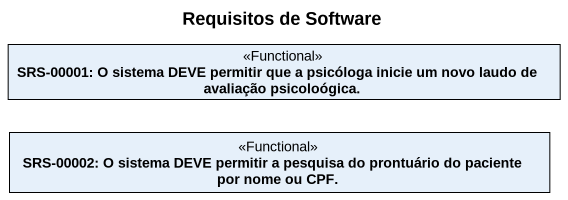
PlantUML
@startuml
title Requisitos de Software
hide circle
hide empty members
class "SRS-00001: O sistema DEVE permitir que a psicóloga inicie um novo laudo de avaliação psicoloógica." as SRS_00001_O_sistema_DEVE <<Functional>>
class "SRS-00002: O sistema DEVE permitir a pesquisa do prontuário do paciente por nome ou CPF." as SRS_00002_O_sistema_DEVE <<Functional>>
@enduml
